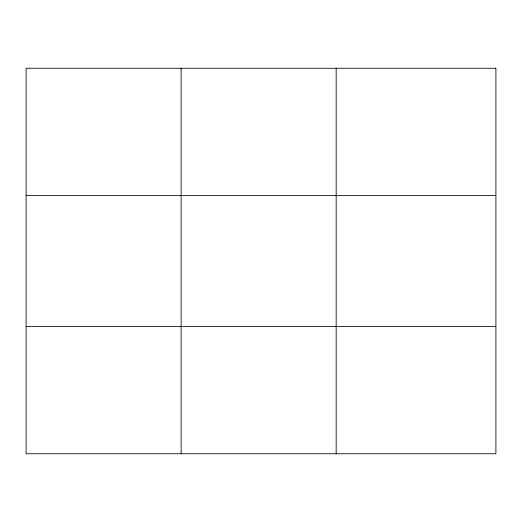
<?xml version="1.0" encoding="UTF-8"?>
<svg xmlns="http://www.w3.org/2000/svg" width="522" height="522" viewBox="0 0 522 522"><rect width="100%" height="100%" fill="white"/><g stroke="black" fill="none" stroke-linecap="round" stroke-linejoin="round"><path stroke-width="0.78" d="M181.134 453.748L181.134 68.251M336.168 453.748L336.168 68.251M26.1 195.463L495.9 195.463M26.1 326.537L495.9 326.537M495.9 68.251L495.9 453.748L26.1 453.748L26.1 68.251L495.9 68.251"/></g></svg>
